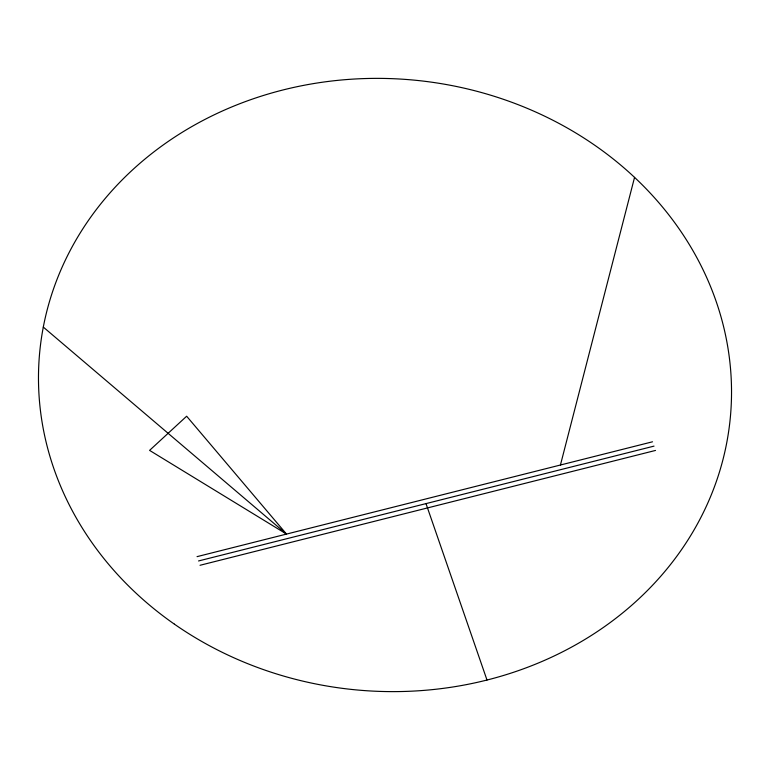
<?xml version="1.0" encoding="UTF-8"?>
<svg xmlns="http://www.w3.org/2000/svg" width="770" height="770" viewBox="0 0 770 770"><rect width="100%" height="100%" fill="white"/><g stroke="black" fill="none" stroke-linecap="round" stroke-linejoin="round"><path stroke-width="1.16" d="M560.435 465.013L634.557 177.379M197.043 556.643L652.517 441.797M198.535 560.964L654.019 446.119M200.027 565.286L655.511 450.44M286.517 534.082L149.582 450.383L186.648 416.224L286.517 534.082L43.293 327.077M426.003 503.609L486.996 680.035M174.395 624.152A346.856 306.258 5.3 0 0 728.622 431.614A346.856 306.258 5.3 0 0 251.983 99.234A346.856 306.258 5.3 0 0 174.395 624.152"/></g></svg>
